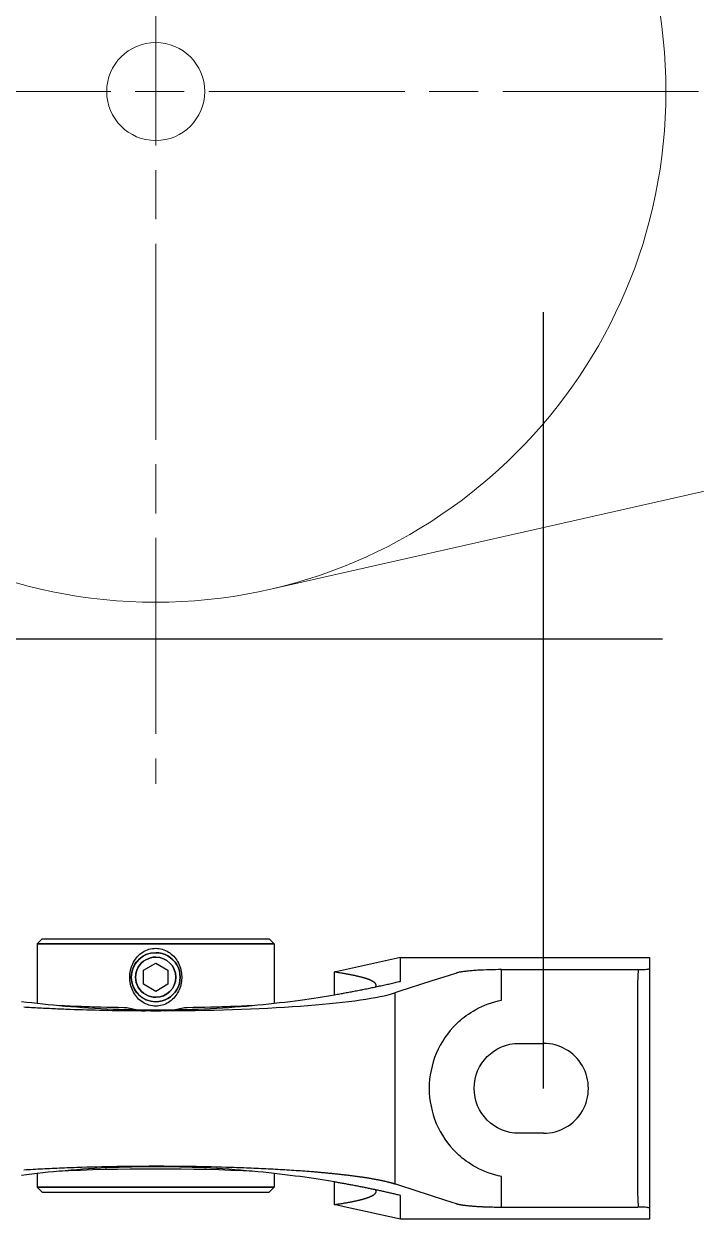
# Model space of a CAD drawing. Header units: millimetres. Extents: x 1269 to 5832, y 527 to 3540.
# Drawn here: x 2584.8 to 2667.2, y 2451.6 to 2597.8 of the extents above; entities that cross this region are included whole.
import ezdxf

# ---------------------------------------------------------------- set-up
doc = ezdxf.new("R2010")
doc.units = ezdxf.units.MM
doc.linetypes.add('ACAD_ISO08W100', pattern=[36, 24, -3, 6, -3])
for name, color, linetype in [('HIDDEN', 7, 'Continuous'), ('Osie', 7, 'ACAD_ISO08W100'), ('THICK', 7, 'Continuous')]:
    doc.layers.add(name, color=color, linetype=linetype)

msp = doc.modelspace()

# ---------------------------------------------------------------- linework, layer by layer
at = {"lineweight": 9}
msp.add_line((2614.72, 2528.582), (2777.025, 2565.165), dxfattribs=at)
for p, q in [((2648.478, 2467.56), (2648.478, 2562.553)), ((2535.478, 2522.553), (2663.063, 2522.553))]:
    msp.add_line(p, q)
for radius in [62.5, 6]:
    msp.add_circle((2600.978, 2589.553), radius, dxfattribs=at)
at = {"layer": 'HIDDEN'}
for points in [[(2594.978, 2485.26), (2600.978, 2485.26), (2615.478, 2485.26), (2600.978, 2485.26), (2586.478, 2485.26), (2600.978, 2485.26)], [(2606.978, 2485.26), (2600.978, 2485.26)], [(2600.978, 2455.46), (2594.978, 2455.46), (2600.978, 2455.46), (2615.478, 2455.46), (2600.978, 2455.46), (2586.478, 2455.46), (2600.978, 2455.46), (2606.978, 2455.46)]]:
    msp.add_lwpolyline(points, close=True, dxfattribs=at)
msp.add_lwpolyline([(2600.978, 2478.702, -1.0000002), (2600.978, 2483.619, 1.0000002)], format="xyb", close=True, dxfattribs=at)
for points in [[(2630.978, 2483.56), (2625.832, 2482.437), (2623.259, 2481.876), (2622.937, 2481.806), (2622.857, 2481.788), (2622.852, 2481.787), (2622.849, 2481.787), (2622.848, 2481.786), (2622.848, 2481.786), (2622.848, 2481.782), (2622.848, 2481.776), (2622.848, 2481.762), (2622.848, 2481.707), (2622.848, 2481.488), (2622.848, 2481.049), (2622.848, 2479.293), (2622.848, 2479.074), (2622.848, 2479.019), (2622.848, 2479.016), (2622.848, 2479.014), (2622.848, 2479.014), (2622.848, 2479.013), (2622.848, 2479.013), (2622.848, 2479.013), (2622.848, 2479.013), (2622.848, 2479.013), (2622.848, 2479.013), (2622.888, 2479.02), (2623.046, 2479.047), (2623.205, 2479.075), (2623.363, 2479.102), (2623.521, 2479.13), (2623.68, 2479.158), (2623.838, 2479.186), (2623.996, 2479.214), (2624.154, 2479.243), (2624.312, 2479.272), (2624.47, 2479.301), (2624.628, 2479.33), (2624.786, 2479.359), (2624.944, 2479.389), (2625.102, 2479.418), (2625.26, 2479.448), (2625.418, 2479.478), (2625.576, 2479.509), (2625.734, 2479.539), (2625.892, 2479.57), (2626.049, 2479.601), (2626.207, 2479.632), (2626.365, 2479.663), (2626.522, 2479.695), (2626.68, 2479.726), (2626.837, 2479.758), (2626.995, 2479.79), (2627.152, 2479.823), (2627.31, 2479.855), (2627.467, 2479.888), (2627.624, 2479.921), (2627.782, 2479.954), (2627.939, 2479.987), (2628.096, 2480.02), (2628.253, 2480.054), (2628.41, 2480.088), (2628.568, 2480.122), (2628.725, 2480.156), (2628.882, 2480.19), (2629.039, 2480.225), (2629.195, 2480.26), (2629.352, 2480.295), (2629.509, 2480.33), (2629.666, 2480.365), (2629.823, 2480.401), (2629.979, 2480.437), (2630.136, 2480.472), (2630.293, 2480.509), (2630.449, 2480.545), (2630.606, 2480.581), (2630.762, 2480.618), (2630.918, 2480.655), (2630.958, 2480.664), (2630.977, 2480.669), (2630.978, 2480.669), (2630.978, 2480.669), (2630.978, 2480.669), (2630.978, 2480.669), (2630.978, 2480.669), (2630.978, 2480.67), (2630.978, 2480.671), (2630.978, 2480.679), (2630.978, 2480.707), (2630.978, 2480.764), (2630.978, 2480.879), (2630.978, 2481.107), (2630.978, 2482.022), (2630.978, 2482.937), (2630.978, 2483.395), (2630.978, 2483.509), (2630.978, 2483.538), (2630.978, 2483.552), (2630.978, 2483.559), (2630.978, 2483.56), (2630.978, 2483.56), (2630.978, 2483.56), (2630.979, 2483.56), (2630.98, 2483.56), (2630.982, 2483.56), (2630.987, 2483.56), (2631.006, 2483.56), (2631.044, 2483.56), (2631.647, 2483.56), (2634.06, 2483.56), (2653.366, 2483.56), (2658.193, 2483.56), (2660.606, 2483.56), (2661.209, 2483.56), (2661.36, 2483.56), (2661.435, 2483.56), (2661.473, 2483.56), (2661.478, 2483.56), (2661.478, 2483.56), (2661.478, 2483.56), (2661.478, 2483.559), (2661.478, 2483.546), (2661.478, 2483.493), (2661.478, 2483.074), (2661.478, 2482.235)], [(2599.478, 2482.026), (2599.478, 2482.026)], [(2602.478, 2482.026), (2602.478, 2482.026)], [(2599.478, 2480.294), (2599.478, 2480.294)], [(2600.978, 2479.428), (2600.978, 2479.428)], [(2602.478, 2480.294), (2602.478, 2480.294)], [(2584.52, 2478.206), (2585.156, 2478.127), (2585.809, 2478.048), (2586.478, 2477.971), (2587.132, 2477.9), (2587.799, 2477.83), (2588.478, 2477.763), (2589.169, 2477.698), (2589.87, 2477.636), (2590.581, 2477.577), (2591.301, 2477.521), (2592.029, 2477.469), (2592.763, 2477.42), (2593.504, 2477.375), (2594.249, 2477.335), (2594.997, 2477.298), (2595.748, 2477.266), (2596.501, 2477.237), (2597.253, 2477.214), (2598.005, 2477.194), (2598.755, 2477.179), (2599.501, 2477.169), (2600.242, 2477.162), (2600.978, 2477.16), (2601.714, 2477.162), (2602.455, 2477.169), (2603.201, 2477.179), (2603.951, 2477.194), (2604.702, 2477.214), (2605.455, 2477.237), (2606.207, 2477.266), (2606.958, 2477.298), (2607.707, 2477.335), (2608.452, 2477.375), (2609.192, 2477.42), (2609.927, 2477.469), (2610.655, 2477.521), (2611.374, 2477.577), (2612.085, 2477.636), (2612.787, 2477.698), (2613.478, 2477.763), (2614.157, 2477.83), (2614.824, 2477.9), (2615.478, 2477.971), (2616.147, 2478.048), (2616.8, 2478.127), (2617.436, 2478.206), (2618.054, 2478.287), (2618.653, 2478.367), (2619.233, 2478.448), (2619.793, 2478.529), (2620.333, 2478.609), (2620.862, 2478.69), (2621.379, 2478.771), (2621.883, 2478.852), (2622.373, 2478.933), (2622.848, 2479.013)], [(2648.478, 2462.06), (2645.478, 2462.06), (2645.478, 2462.06)], [(2622.848, 2456.107), (2622.373, 2456.188), (2621.883, 2456.268), (2621.379, 2456.349), (2620.862, 2456.431), (2620.333, 2456.511), (2619.793, 2456.592), (2619.233, 2456.672), (2618.653, 2456.753), (2618.054, 2456.834), (2617.436, 2456.914), (2616.8, 2456.994), (2616.147, 2457.072), (2615.478, 2457.149), (2614.824, 2457.221), (2614.157, 2457.291), (2613.478, 2457.358), (2612.787, 2457.423), (2612.085, 2457.485), (2611.374, 2457.544), (2610.655, 2457.6), (2609.927, 2457.652), (2609.192, 2457.7), (2608.452, 2457.745), (2607.707, 2457.786), (2606.958, 2457.823), (2606.207, 2457.855), (2605.455, 2457.883), (2604.702, 2457.907), (2603.951, 2457.926), (2603.201, 2457.941), (2602.455, 2457.952), (2601.714, 2457.958), (2600.978, 2457.96), (2600.242, 2457.958), (2599.501, 2457.952), (2598.755, 2457.941), (2598.005, 2457.926), (2597.253, 2457.907), (2596.501, 2457.883), (2595.748, 2457.855), (2594.997, 2457.823), (2594.249, 2457.786), (2593.504, 2457.745), (2592.763, 2457.7), (2592.029, 2457.652), (2591.301, 2457.6), (2590.581, 2457.544), (2589.87, 2457.485), (2589.169, 2457.423), (2588.478, 2457.358), (2587.799, 2457.291), (2587.132, 2457.221), (2586.478, 2457.149), (2585.809, 2457.072), (2585.156, 2456.994), (2584.52, 2456.914)], [(2661.478, 2452.886), (2661.478, 2452.212), (2661.478, 2451.876), (2661.478, 2451.707), (2661.478, 2451.623), (2661.478, 2451.581), (2661.478, 2451.571), (2661.478, 2451.565), (2661.478, 2451.563), (2661.478, 2451.561), (2661.478, 2451.561), (2661.478, 2451.561), (2661.478, 2451.56), (2661.478, 2451.56), (2661.478, 2451.56), (2661.478, 2451.56), (2661.477, 2451.56), (2661.475, 2451.56), (2660.991, 2451.56), (2645.498, 2451.56), (2637.751, 2451.56), (2633.878, 2451.56), (2631.941, 2451.56), (2631.457, 2451.56), (2631.215, 2451.56), (2631.094, 2451.56), (2631.033, 2451.56), (2631.003, 2451.56), (2630.988, 2451.56), (2630.98, 2451.56), (2630.978, 2451.56), (2630.978, 2451.56), (2630.978, 2451.56), (2630.978, 2451.56), (2630.978, 2451.561), (2630.978, 2451.653), (2630.978, 2453.121), (2630.978, 2453.855), (2630.978, 2454.223), (2630.978, 2454.406), (2630.978, 2454.429), (2630.978, 2454.441), (2630.978, 2454.446), (2630.978, 2454.449), (2630.978, 2454.451), (2630.978, 2454.451), (2630.978, 2454.451), (2630.978, 2454.451), (2630.978, 2454.451), (2630.978, 2454.451), (2630.978, 2454.451), (2630.977, 2454.452), (2630.946, 2454.459), (2630.82, 2454.489), (2630.695, 2454.518), (2630.569, 2454.548), (2630.444, 2454.577), (2630.318, 2454.606), (2630.192, 2454.635), (2630.067, 2454.664), (2629.941, 2454.693), (2629.815, 2454.721), (2629.69, 2454.75), (2629.564, 2454.778), (2629.438, 2454.807), (2629.312, 2454.835), (2629.186, 2454.863), (2629.06, 2454.891), (2628.934, 2454.919), (2628.808, 2454.946), (2628.682, 2454.974), (2628.556, 2455.001), (2628.43, 2455.029), (2628.304, 2455.056), (2628.178, 2455.083), (2628.052, 2455.11), (2627.926, 2455.137), (2627.799, 2455.163), (2627.673, 2455.19), (2627.547, 2455.216), (2627.421, 2455.243), (2627.294, 2455.269), (2627.168, 2455.295), (2627.042, 2455.321), (2626.915, 2455.346), (2626.789, 2455.372), (2626.662, 2455.398), (2626.536, 2455.423), (2626.41, 2455.448), (2626.283, 2455.474), (2626.157, 2455.499), (2626.03, 2455.524), (2625.903, 2455.548), (2625.777, 2455.573), (2625.65, 2455.598), (2625.523, 2455.622), (2625.397, 2455.646), (2625.27, 2455.67), (2625.143, 2455.694), (2625.017, 2455.718), (2624.89, 2455.742), (2624.763, 2455.766), (2624.636, 2455.789), (2624.509, 2455.813), (2624.383, 2455.836), (2624.256, 2455.859), (2624.129, 2455.882), (2624.002, 2455.905), (2623.875, 2455.928), (2623.748, 2455.951), (2623.621, 2455.973), (2623.494, 2455.996), (2623.367, 2456.018), (2623.24, 2456.04), (2623.113, 2456.062), (2622.986, 2456.084), (2622.859, 2456.106), (2622.851, 2456.107), (2622.849, 2456.107), (2622.848, 2456.107), (2622.848, 2456.107), (2622.848, 2456.107), (2622.848, 2456.107), (2622.848, 2456.107), (2622.848, 2456.106), (2622.848, 2456.105), (2622.848, 2456.102), (2622.848, 2456.097), (2622.848, 2456.086), (2622.848, 2456.064), (2622.848, 2455.976), (2622.848, 2455.8), (2622.848, 2455.447), (2622.848, 2454.743), (2622.848, 2453.334)]]:
    msp.add_lwpolyline(points, dxfattribs=at)
msp.add_lwpolyline([(2645.478, 2462.06, -0.9999998), (2645.478, 2473.06), (2645.478, 2473.06), (2648.523, 2473.06)], format="xyb", dxfattribs=at)
at = {"layer": 'Osie', "linetype": 'ACAD_ISO08W100', "lineweight": 9}
for p, q in [((2600.978, 2678.93), (2600.978, 2504.82)), ((2535.478, 2589.553), (2799.528, 2589.553))]:
    msp.add_line(p, q, dxfattribs=at)
at = {"layer": 'THICK'}
for points in [[(2587.078, 2485.86), (2586.478, 2485.26)], [(2586.478, 2485.26), (2586.478, 2477.971)], [(2587.078, 2485.86), (2600.978, 2485.86), (2614.878, 2485.86)], [(2614.878, 2485.86), (2615.478, 2485.26), (2615.478, 2477.971)], [(2627.907, 2479.98), (2627.917, 2479.995), (2627.927, 2480.01), (2627.936, 2480.025), (2627.943, 2480.04), (2627.95, 2480.055), (2627.957, 2480.07), (2627.962, 2480.085), (2627.967, 2480.1), (2627.971, 2480.115), (2627.974, 2480.13), (2627.976, 2480.145), (2627.977, 2480.16), (2627.978, 2480.175), (2627.978, 2480.189), (2627.977, 2480.204), (2627.975, 2480.219), (2627.972, 2480.234), (2627.969, 2480.248), (2627.965, 2480.263), (2627.96, 2480.278), (2627.954, 2480.293), (2627.948, 2480.308), (2627.94, 2480.322), (2627.932, 2480.337), (2627.924, 2480.352), (2627.914, 2480.367), (2627.903, 2480.382), (2627.892, 2480.397), (2627.88, 2480.411), (2627.867, 2480.426), (2627.853, 2480.441), (2627.839, 2480.456), (2627.824, 2480.471), (2627.808, 2480.486), (2627.791, 2480.501), (2627.773, 2480.515), (2627.754, 2480.53), (2627.735, 2480.545), (2627.715, 2480.56), (2627.694, 2480.575), (2627.672, 2480.59), (2627.65, 2480.604), (2627.626, 2480.619), (2627.602, 2480.634), (2627.577, 2480.649), (2627.551, 2480.664), (2627.525, 2480.678), (2627.497, 2480.693), (2627.469, 2480.708), (2627.44, 2480.723), (2627.41, 2480.738), (2627.38, 2480.752), (2627.348, 2480.767), (2627.316, 2480.782), (2627.283, 2480.796), (2627.249, 2480.811), (2627.215, 2480.826), (2627.179, 2480.84), (2627.143, 2480.855), (2627.106, 2480.87), (2627.068, 2480.884), (2627.029, 2480.899), (2626.99, 2480.913), (2626.95, 2480.928), (2626.909, 2480.942), (2626.867, 2480.957), (2626.824, 2480.971), (2626.781, 2480.986), (2626.737, 2481), (2626.692, 2481.014), (2626.646, 2481.029), (2626.6, 2481.043), (2626.552, 2481.058), (2626.504, 2481.072), (2626.455, 2481.086), (2626.406, 2481.1), (2626.355, 2481.114), (2626.304, 2481.129), (2626.252, 2481.143), (2626.2, 2481.157), (2626.146, 2481.171), (2626.092, 2481.185), (2626.037, 2481.199), (2625.982, 2481.213), (2625.925, 2481.227), (2625.868, 2481.241), (2625.81, 2481.255), (2625.752, 2481.269), (2625.692, 2481.282), (2625.632, 2481.296), (2625.571, 2481.31), (2625.51, 2481.324), (2625.448, 2481.337), (2625.385, 2481.351), (2625.321, 2481.364), (2625.257, 2481.378), (2625.192, 2481.391), (2625.126, 2481.405), (2625.059, 2481.418), (2624.992, 2481.432), (2624.924, 2481.445), (2624.856, 2481.458), (2624.787, 2481.471), (2624.717, 2481.485), (2624.646, 2481.498), (2624.575, 2481.511), (2624.503, 2481.524), (2624.43, 2481.537), (2624.357, 2481.55), (2624.283, 2481.563), (2624.209, 2481.576), (2624.134, 2481.588), (2624.058, 2481.601), (2623.982, 2481.614), (2623.904, 2481.627), (2623.827, 2481.639), (2623.749, 2481.652), (2623.67, 2481.664), (2623.51, 2481.689), (2623.348, 2481.714), (2623.184, 2481.738), (2623.017, 2481.762), (2622.848, 2481.786)], [(2643.348, 2478.352), (2643.348, 2480.344), (2643.348, 2481.34), (2643.348, 2481.838), (2643.348, 2482.086), (2643.259, 2482.088), (2643.168, 2482.087), (2642.985, 2482.086), (2642.615, 2482.083), (2642.242, 2482.077), (2641.868, 2482.068), (2641.496, 2482.057), (2641.129, 2482.043), (2640.769, 2482.026), (2640.418, 2482.007), (2640.248, 2481.996), (2640.081, 2481.985), (2639.918, 2481.974), (2639.759, 2481.961), (2639.604, 2481.948), (2639.454, 2481.935), (2639.308, 2481.921), (2639.168, 2481.907), (2639.033, 2481.892), (2638.904, 2481.877), (2638.78, 2481.862), (2638.662, 2481.846), (2638.55, 2481.829), (2638.444, 2481.813), (2638.344, 2481.796), (2638.25, 2481.779), (2638.162, 2481.762), (2638.08, 2481.745), (2638.005, 2481.728), (2637.936, 2481.71), (2637.873, 2481.693), (2637.843, 2481.684), (2637.829, 2481.68), (2637.822, 2481.678), (2637.819, 2481.676), (2637.817, 2481.676), (2637.812, 2481.674), (2636.804, 2481.35), (2634.789, 2480.7), (2630.758, 2479.402), (2630.507, 2479.321), (2630.381, 2479.28), (2630.318, 2479.26), (2630.286, 2479.25), (2630.27, 2479.245), (2630.263, 2479.242), (2630.259, 2479.241), (2630.257, 2479.24), (2630.257, 2479.234), (2630.257, 2477.677), (2630.257, 2474.563), (2630.257, 2468.335), (2630.257, 2455.88)], [(2643.348, 2482.088), (2660.028, 2482.088)], [(2637.816, 2475.454), (2637.957, 2475.588), (2638.124, 2475.741), (2638.316, 2475.91), (2638.531, 2476.089), (2638.764, 2476.274), (2639.014, 2476.461), (2639.278, 2476.647), (2639.563, 2476.835), (2639.871, 2477.024), (2640.201, 2477.212), (2640.55, 2477.395), (2640.918, 2477.571), (2641.301, 2477.736), (2641.697, 2477.89), (2642.103, 2478.03), (2642.516, 2478.154), (2642.932, 2478.262), (2643.348, 2478.352)], [(2584.81, 2477.528), (2585.047, 2477.513), (2585.284, 2477.498), (2585.523, 2477.484), (2585.763, 2477.47), (2586.004, 2477.456), (2586.246, 2477.443), (2586.489, 2477.429), (2586.733, 2477.416), (2586.978, 2477.403), (2587.224, 2477.391), (2587.47, 2477.378), (2587.718, 2477.366), (2587.967, 2477.354), (2588.216, 2477.342), (2588.466, 2477.331), (2588.717, 2477.32), (2588.968, 2477.309), (2589.22, 2477.298), (2589.473, 2477.287), (2589.727, 2477.277), (2589.981, 2477.267), (2590.235, 2477.257), (2590.49, 2477.248), (2591.002, 2477.229), (2591.515, 2477.212), (2592.029, 2477.196), (2592.545, 2477.18), (2593.061, 2477.166), (2593.579, 2477.152), (2594.096, 2477.14), (2594.614, 2477.128), (2595.131, 2477.117), (2595.648, 2477.108), (2596.165, 2477.099), (2596.68, 2477.091), (2597.195, 2477.084), (2597.708, 2477.078), (2598.22, 2477.073), (2598.73, 2477.069), (2599.239, 2477.065), (2599.492, 2477.064), (2599.745, 2477.063)], [(2588.837, 2477.729), (2589.161, 2477.713), (2589.487, 2477.697), (2589.816, 2477.681), (2590.147, 2477.666), (2590.481, 2477.652), (2590.816, 2477.638), (2591.154, 2477.624), (2591.493, 2477.611), (2591.835, 2477.598), (2592.178, 2477.586), (2592.523, 2477.574), (2592.869, 2477.563), (2593.217, 2477.552), (2593.566, 2477.541), (2593.917, 2477.532), (2594.268, 2477.522), (2594.975, 2477.505), (2595.685, 2477.489), (2596.398, 2477.476), (2597.114, 2477.464), (2597.293, 2477.462), (2597.382, 2477.46), (2597.393, 2477.46), (2597.399, 2477.459), (2597.411, 2477.456), (2597.435, 2477.45), (2597.624, 2477.403), (2597.814, 2477.36), (2598.005, 2477.318), (2598.196, 2477.28), (2598.387, 2477.244), (2598.58, 2477.21), (2598.772, 2477.179)], [(2602.211, 2477.063), (2602.004, 2477.047), (2601.797, 2477.033), (2601.592, 2477.023), (2601.386, 2477.016), (2601.182, 2477.012), (2600.978, 2477.01), (2600.774, 2477.012), (2600.569, 2477.016), (2600.364, 2477.023), (2600.158, 2477.034), (2599.952, 2477.047), (2599.745, 2477.063)], [(2603.184, 2477.179), (2603.376, 2477.21), (2603.568, 2477.244), (2603.76, 2477.28), (2603.951, 2477.318), (2604.142, 2477.36), (2604.332, 2477.403), (2604.521, 2477.45), (2604.545, 2477.456), (2604.556, 2477.459), (2604.562, 2477.46), (2604.573, 2477.46), (2604.663, 2477.462), (2604.842, 2477.464), (2605.557, 2477.476), (2606.27, 2477.489), (2606.981, 2477.505), (2607.687, 2477.522), (2608.039, 2477.532), (2608.39, 2477.541), (2608.739, 2477.552), (2609.087, 2477.563), (2609.433, 2477.574), (2609.778, 2477.586), (2610.121, 2477.598), (2610.462, 2477.611), (2610.802, 2477.624), (2611.139, 2477.638), (2611.475, 2477.652), (2611.808, 2477.666), (2612.14, 2477.681), (2612.468, 2477.697), (2612.795, 2477.713), (2613.119, 2477.729)], [(2643.348, 2456.768), (2642.932, 2456.859), (2642.516, 2456.967), (2642.103, 2457.091), (2641.697, 2457.231), (2641.301, 2457.384), (2640.918, 2457.55), (2640.55, 2457.726), (2640.201, 2457.909), (2639.871, 2458.097), (2639.563, 2458.286), (2639.278, 2458.474), (2639.014, 2458.66), (2638.764, 2458.847), (2638.531, 2459.032), (2638.316, 2459.211), (2638.124, 2459.379), (2637.957, 2459.533), (2637.816, 2459.667)], [(2584.817, 2457.593), (2585.098, 2457.611), (2585.38, 2457.628), (2585.664, 2457.645), (2585.95, 2457.661), (2586.238, 2457.677), (2586.526, 2457.693), (2586.817, 2457.709), (2587.108, 2457.724), (2587.401, 2457.739), (2587.695, 2457.753), (2587.991, 2457.768), (2588.287, 2457.781), (2588.585, 2457.795), (2588.884, 2457.808), (2589.184, 2457.821), (2589.484, 2457.834), (2589.786, 2457.846), (2590.088, 2457.858), (2590.391, 2457.869), (2590.695, 2457.88), (2591, 2457.891), (2591.305, 2457.901), (2591.611, 2457.912), (2591.917, 2457.921), (2592.531, 2457.94), (2593.146, 2457.957), (2593.762, 2457.973), (2594.379, 2457.987), (2594.996, 2458.001), (2595.612, 2458.012), (2596.228, 2458.023), (2596.843, 2458.032), (2597.456, 2458.04), (2597.762, 2458.043), (2598.067, 2458.046), (2598.372, 2458.049), (2598.676, 2458.052), (2598.98, 2458.054), (2599.283, 2458.056), (2599.585, 2458.057), (2599.887, 2458.058), (2600.187, 2458.059), (2600.487, 2458.06), (2600.786, 2458.06), (2601.084, 2458.06), (2601.383, 2458.06), (2601.683, 2458.059), (2601.983, 2458.059), (2602.285, 2458.057), (2602.587, 2458.056), (2602.889, 2458.054), (2603.193, 2458.052), (2603.497, 2458.05), (2603.802, 2458.047), (2604.107, 2458.044), (2604.413, 2458.041), (2604.719, 2458.037), (2605.333, 2458.029), (2605.948, 2458.019), (2606.564, 2458.008), (2607.181, 2457.996), (2607.797, 2457.982), (2608.414, 2457.967), (2609.03, 2457.951), (2609.645, 2457.933), (2610.258, 2457.914), (2610.564, 2457.904), (2610.869, 2457.894), (2611.174, 2457.883), (2611.478, 2457.872), (2611.781, 2457.861), (2612.084, 2457.849), (2612.386, 2457.837), (2612.687, 2457.825), (2612.987, 2457.812), (2613.286, 2457.799), (2613.584, 2457.785), (2613.881, 2457.772), (2614.176, 2457.757), (2614.471, 2457.743), (2614.764, 2457.728), (2615.056, 2457.713), (2615.347, 2457.698), (2615.636, 2457.682), (2615.924, 2457.666), (2616.21, 2457.649), (2616.495, 2457.633), (2616.778, 2457.616), (2617.059, 2457.598), (2617.339, 2457.581), (2617.617, 2457.563), (2617.893, 2457.544), (2618.167, 2457.526), (2618.439, 2457.507), (2618.709, 2457.488), (2618.977, 2457.468), (2619.244, 2457.448), (2619.508, 2457.428), (2619.769, 2457.408), (2620.029, 2457.387), (2620.158, 2457.377), (2620.287, 2457.366), (2620.414, 2457.356), (2620.542, 2457.345), (2620.668, 2457.334), (2620.794, 2457.324), (2620.92, 2457.313), (2621.045, 2457.302), (2621.169, 2457.291), (2621.293, 2457.28), (2621.416, 2457.269), (2621.538, 2457.258), (2621.66, 2457.247), (2621.782, 2457.235), (2621.902, 2457.224), (2622.022, 2457.212), (2622.141, 2457.201), (2622.26, 2457.189), (2622.378, 2457.178), (2622.495, 2457.166), (2622.612, 2457.155), (2622.728, 2457.143), (2622.843, 2457.131), (2622.958, 2457.119), (2623.072, 2457.107), (2623.185, 2457.095), (2623.298, 2457.083), (2623.41, 2457.071), (2623.521, 2457.059), (2623.632, 2457.047), (2623.742, 2457.034), (2623.851, 2457.022), (2623.959, 2457.01), (2624.067, 2456.997), (2624.174, 2456.985), (2624.281, 2456.972), (2624.386, 2456.96), (2624.491, 2456.947), (2624.595, 2456.934), (2624.699, 2456.922), (2624.801, 2456.909), (2624.903, 2456.896), (2625.004, 2456.883), (2625.105, 2456.87), (2625.205, 2456.857), (2625.304, 2456.844), (2625.402, 2456.831), (2625.499, 2456.818), (2625.596, 2456.805), (2625.692, 2456.792), (2625.787, 2456.779), (2625.882, 2456.766), (2625.976, 2456.752), (2626.069, 2456.739), (2626.161, 2456.726), (2626.252, 2456.712), (2626.343, 2456.699), (2626.433, 2456.685), (2626.522, 2456.672), (2626.61, 2456.658), (2626.698, 2456.645), (2626.784, 2456.631), (2626.87, 2456.618), (2626.955, 2456.604), (2627.04, 2456.59), (2627.124, 2456.576), (2627.206, 2456.563), (2627.288, 2456.549), (2627.37, 2456.535), (2627.45, 2456.521), (2627.53, 2456.507), (2627.609, 2456.494), (2627.687, 2456.48), (2627.764, 2456.466), (2627.841, 2456.452), (2627.917, 2456.438), (2627.992, 2456.424), (2628.066, 2456.41), (2628.139, 2456.396), (2628.212, 2456.382), (2628.284, 2456.367), (2628.355, 2456.353), (2628.425, 2456.339), (2628.494, 2456.325), (2628.563, 2456.311), (2628.631, 2456.297), (2628.698, 2456.282), (2628.764, 2456.268), (2628.829, 2456.254), (2628.894, 2456.24), (2628.958, 2456.225), (2629.021, 2456.211), (2629.083, 2456.197), (2629.145, 2456.182), (2629.206, 2456.168), (2629.266, 2456.154), (2629.325, 2456.139), (2629.383, 2456.125), (2629.441, 2456.111), (2629.497, 2456.096), (2629.553, 2456.082), (2629.609, 2456.068), (2629.663, 2456.053), (2629.717, 2456.039), (2629.77, 2456.024), (2629.822, 2456.01), (2629.873, 2455.996), (2629.924, 2455.981), (2629.973, 2455.967), (2630.022, 2455.952), (2630.071, 2455.938), (2630.118, 2455.923), (2630.165, 2455.909), (2630.211, 2455.895), (2630.256, 2455.88), (2630.295, 2455.868), (2630.452, 2455.817), (2631.08, 2455.615), (2632.336, 2455.21), (2634.848, 2454.401), (2637.36, 2453.592), (2637.674, 2453.491), (2637.752, 2453.466), (2637.791, 2453.453), (2637.811, 2453.447), (2637.816, 2453.445), (2637.817, 2453.445), (2637.817, 2453.445), (2637.817, 2453.445), (2637.82, 2453.444), (2637.837, 2453.438), (2637.855, 2453.433), (2637.873, 2453.428), (2637.892, 2453.422), (2637.912, 2453.417), (2637.932, 2453.411), (2637.953, 2453.406), (2637.974, 2453.4), (2637.996, 2453.395), (2638.019, 2453.389), (2638.042, 2453.384), (2638.066, 2453.379), (2638.09, 2453.373), (2638.115, 2453.368), (2638.141, 2453.363), (2638.167, 2453.357), (2638.194, 2453.352), (2638.221, 2453.347), (2638.249, 2453.341), (2638.278, 2453.336), (2638.307, 2453.331), (2638.337, 2453.325), (2638.367, 2453.32), (2638.398, 2453.315), (2638.43, 2453.31), (2638.462, 2453.305), (2638.494, 2453.3), (2638.528, 2453.294), (2638.562, 2453.289), (2638.596, 2453.284), (2638.631, 2453.279), (2638.667, 2453.274), (2638.703, 2453.269), (2638.74, 2453.264), (2638.777, 2453.259), (2638.815, 2453.254), (2638.893, 2453.245), (2638.972, 2453.235), (2639.054, 2453.226), (2639.138, 2453.217), (2639.224, 2453.208), (2639.312, 2453.199), (2639.403, 2453.19), (2639.495, 2453.182), (2639.588, 2453.173), (2639.684, 2453.165), (2639.782, 2453.157), (2639.881, 2453.15), (2639.981, 2453.142), (2640.084, 2453.135), (2640.187, 2453.128), (2640.292, 2453.121), (2640.399, 2453.115), (2640.506, 2453.108), (2640.615, 2453.102), (2640.725, 2453.097), (2640.836, 2453.091), (2640.948, 2453.086), (2641.061, 2453.081), (2641.174, 2453.076), (2641.288, 2453.071), (2641.403, 2453.067), (2641.518, 2453.063), (2641.749, 2453.056), (2641.982, 2453.05), (2642.215, 2453.044), (2642.448, 2453.04), (2642.68, 2453.037), (2642.911, 2453.035), (2643.025, 2453.034), (2643.139, 2453.033), (2643.253, 2453.033), (2643.309, 2453.033), (2643.337, 2453.033), (2643.344, 2453.033), (2643.348, 2453.033), (2643.359, 2453.033), (2643.402, 2453.033), (2648.944, 2453.033), (2660.028, 2453.033)], [(2586.478, 2457.149), (2586.478, 2455.46)], [(2615.478, 2457.149), (2615.478, 2455.46), (2614.878, 2454.86)], [(2643.348, 2453.033), (2643.348, 2456.768)], [(2586.478, 2455.46), (2587.078, 2454.86), (2600.978, 2454.86), (2614.878, 2454.86)], [(2630.978, 2451.56), (2624.071, 2453.067), (2623.208, 2453.256), (2622.992, 2453.303), (2622.884, 2453.326), (2622.857, 2453.332), (2622.851, 2453.334), (2622.849, 2453.334), (2622.848, 2453.334), (2622.848, 2453.334), (2622.849, 2453.334), (2622.855, 2453.335), (2622.881, 2453.339), (2622.984, 2453.353), (2623.086, 2453.368), (2623.187, 2453.383), (2623.287, 2453.398), (2623.386, 2453.413), (2623.484, 2453.428), (2623.582, 2453.443), (2623.679, 2453.458), (2623.774, 2453.473), (2623.869, 2453.488), (2623.963, 2453.504), (2624.056, 2453.519), (2624.148, 2453.535), (2624.239, 2453.55), (2624.329, 2453.566), (2624.419, 2453.581), (2624.507, 2453.597), (2624.594, 2453.613), (2624.68, 2453.629), (2624.766, 2453.645), (2624.85, 2453.661), (2624.933, 2453.677), (2625.015, 2453.693), (2625.097, 2453.71), (2625.177, 2453.726), (2625.256, 2453.742), (2625.334, 2453.759), (2625.411, 2453.775), (2625.487, 2453.792), (2625.562, 2453.809), (2625.636, 2453.825), (2625.709, 2453.842), (2625.781, 2453.859), (2625.852, 2453.876), (2625.921, 2453.893), (2625.99, 2453.91), (2626.057, 2453.927), (2626.123, 2453.944), (2626.189, 2453.961), (2626.253, 2453.978), (2626.316, 2453.995), (2626.377, 2454.012), (2626.438, 2454.03), (2626.498, 2454.047), (2626.556, 2454.064), (2626.613, 2454.082), (2626.669, 2454.099), (2626.724, 2454.117), (2626.778, 2454.134), (2626.831, 2454.152), (2626.882, 2454.169), (2626.933, 2454.187), (2626.982, 2454.204), (2627.03, 2454.222), (2627.077, 2454.24), (2627.123, 2454.258), (2627.167, 2454.275), (2627.21, 2454.293), (2627.252, 2454.311), (2627.293, 2454.329), (2627.333, 2454.347), (2627.372, 2454.365), (2627.409, 2454.382), (2627.445, 2454.4), (2627.48, 2454.418), (2627.514, 2454.436), (2627.547, 2454.454), (2627.578, 2454.472), (2627.608, 2454.49), (2627.637, 2454.508), (2627.665, 2454.526), (2627.692, 2454.544), (2627.717, 2454.562), (2627.741, 2454.58), (2627.765, 2454.598), (2627.786, 2454.616), (2627.807, 2454.634), (2627.827, 2454.652), (2627.845, 2454.671), (2627.862, 2454.689), (2627.878, 2454.707), (2627.893, 2454.725), (2627.906, 2454.743), (2627.919, 2454.761), (2627.93, 2454.779), (2627.94, 2454.797), (2627.949, 2454.815), (2627.956, 2454.833), (2627.963, 2454.851), (2627.968, 2454.869), (2627.972, 2454.887), (2627.975, 2454.905), (2627.977, 2454.923), (2627.978, 2454.941), (2627.977, 2454.959), (2627.976, 2454.977), (2627.973, 2454.995), (2627.969, 2455.013), (2627.964, 2455.031), (2627.957, 2455.05), (2627.95, 2455.068), (2627.941, 2455.086), (2627.931, 2455.104), (2627.92, 2455.122), (2627.907, 2455.141)]]:
    msp.add_lwpolyline(points, dxfattribs=at)
for points in [[(2600.773, 2477.626), (2600.567, 2477.649), (2600.36, 2477.687), (2600.156, 2477.74), (2599.954, 2477.808), (2599.758, 2477.891), (2599.567, 2477.987), (2599.384, 2478.097), (2599.209, 2478.218), (2599.043, 2478.35), (2598.888, 2478.491), (2598.744, 2478.639), (2598.611, 2478.794), (2598.486, 2478.958), (2598.369, 2479.131), (2598.261, 2479.314), (2598.163, 2479.505), (2598.075, 2479.703), (2597.999, 2479.906), (2597.935, 2480.113), (2597.882, 2480.323), (2597.842, 2480.534), (2597.813, 2480.745), (2597.797, 2480.955), (2597.791, 2481.16), (2597.797, 2481.366), (2597.813, 2481.575), (2597.842, 2481.786), (2597.882, 2481.997), (2597.935, 2482.207), (2597.999, 2482.415), (2598.075, 2482.618), (2598.163, 2482.815), (2598.261, 2483.006), (2598.369, 2483.189), (2598.486, 2483.363), (2598.611, 2483.527), (2598.744, 2483.681), (2598.888, 2483.829), (2599.043, 2483.97), (2599.209, 2484.102), (2599.384, 2484.224), (2599.567, 2484.333), (2599.758, 2484.43), (2599.954, 2484.512), (2600.156, 2484.581), (2600.36, 2484.634), (2600.567, 2484.672), (2600.773, 2484.694), (2600.978, 2484.702), (2601.179, 2484.694), (2601.381, 2484.673), (2601.583, 2484.637), (2601.784, 2484.585), (2601.982, 2484.52), (2602.175, 2484.44), (2602.363, 2484.347), (2602.544, 2484.242), (2602.717, 2484.125), (2602.881, 2483.997), (2603.035, 2483.861), (2603.179, 2483.717), (2603.311, 2483.567), (2603.436, 2483.409), (2603.553, 2483.241), (2603.662, 2483.065), (2603.761, 2482.88), (2603.851, 2482.688), (2603.929, 2482.491), (2603.997, 2482.289), (2604.053, 2482.084), (2604.098, 2481.877), (2604.131, 2481.67), (2604.153, 2481.464), (2604.163, 2481.261), (2604.163, 2481.06), (2604.153, 2480.856), (2604.131, 2480.65), (2604.098, 2480.443), (2604.053, 2480.236), (2603.997, 2480.031), (2603.929, 2479.83), (2603.851, 2479.632), (2603.761, 2479.441), (2603.662, 2479.256), (2603.553, 2479.079), (2603.436, 2478.912), (2603.311, 2478.754), (2603.179, 2478.604), (2603.035, 2478.46), (2602.881, 2478.323), (2602.717, 2478.196), (2602.544, 2478.079), (2602.363, 2477.973), (2602.175, 2477.88), (2601.982, 2477.801), (2601.784, 2477.735), (2601.583, 2477.684), (2601.381, 2477.648), (2601.179, 2477.626), (2600.978, 2477.619)], [(2602.478, 2482.026), (2602.478, 2480.294), (2600.978, 2479.428), (2599.478, 2480.294), (2599.478, 2482.026), (2600.978, 2482.892), (2600.978, 2482.892)], [(2661.478, 2482.235), (2661.478, 2478.554), (2661.478, 2474.874), (2661.478, 2471.193), (2661.478, 2467.513), (2661.478, 2463.832), (2661.478, 2460.152), (2661.478, 2456.471), (2661.478, 2452.886), (2661.468, 2452.903), (2661.437, 2452.921), (2661.383, 2452.938), (2661.306, 2452.955), (2661.206, 2452.971), (2661.085, 2452.986), (2660.945, 2453), (2660.79, 2453.011), (2660.624, 2453.02), (2660.453, 2453.026), (2660.28, 2453.031), (2660.111, 2453.033), (2660.028, 2454.855), (2660.028, 2458.498), (2660.028, 2462.142), (2660.028, 2465.786), (2660.028, 2469.429), (2660.028, 2473.073), (2660.028, 2476.716), (2660.028, 2480.36), (2660.115, 2482.088), (2660.285, 2482.09), (2660.457, 2482.094), (2660.629, 2482.101), (2660.794, 2482.11), (2660.949, 2482.121), (2661.088, 2482.134), (2661.209, 2482.149), (2661.308, 2482.166), (2661.385, 2482.183), (2661.438, 2482.2), (2661.468, 2482.218)]]:
    msp.add_lwpolyline(points, close=True, dxfattribs=at)
for points in [[(2600.978, 2478.16, -1.0000002), (2600.978, 2484.16, 0.9999998), (2600.978, 2478.16)], [(2648.478, 2462.06, 1.0000002), (2648.478, 2473.06)]]:
    msp.add_lwpolyline(points, format="xyb", dxfattribs=at)
for points in [[(2600.978, 2478.16, 1.0000002), (2600.978, 2484.16, -1.0000002)], [(2600.978, 2478.702, 0.9999998), (2600.978, 2483.619, -0.9999998)]]:
    msp.add_lwpolyline(points, format="xyb", close=True, dxfattribs=at)
for centre, major_axis, ratio, start_param, end_param in [((2600.978, 2480.178), (30.7, 0), 0.1015625, -1.5306239, -0.3054326), ((2645.478, 2467.56), (11, 0), 1, 2.3412869, 3.9418984), ((2600.978, 2454.942), (27, 0), 0.1015625, 1.1043959, 2.0371968)]:
    msp.add_ellipse(centre, major_axis=major_axis, ratio=ratio, start_param=start_param, end_param=end_param, dxfattribs=at)

doc.saveas('drawing.dxf')
